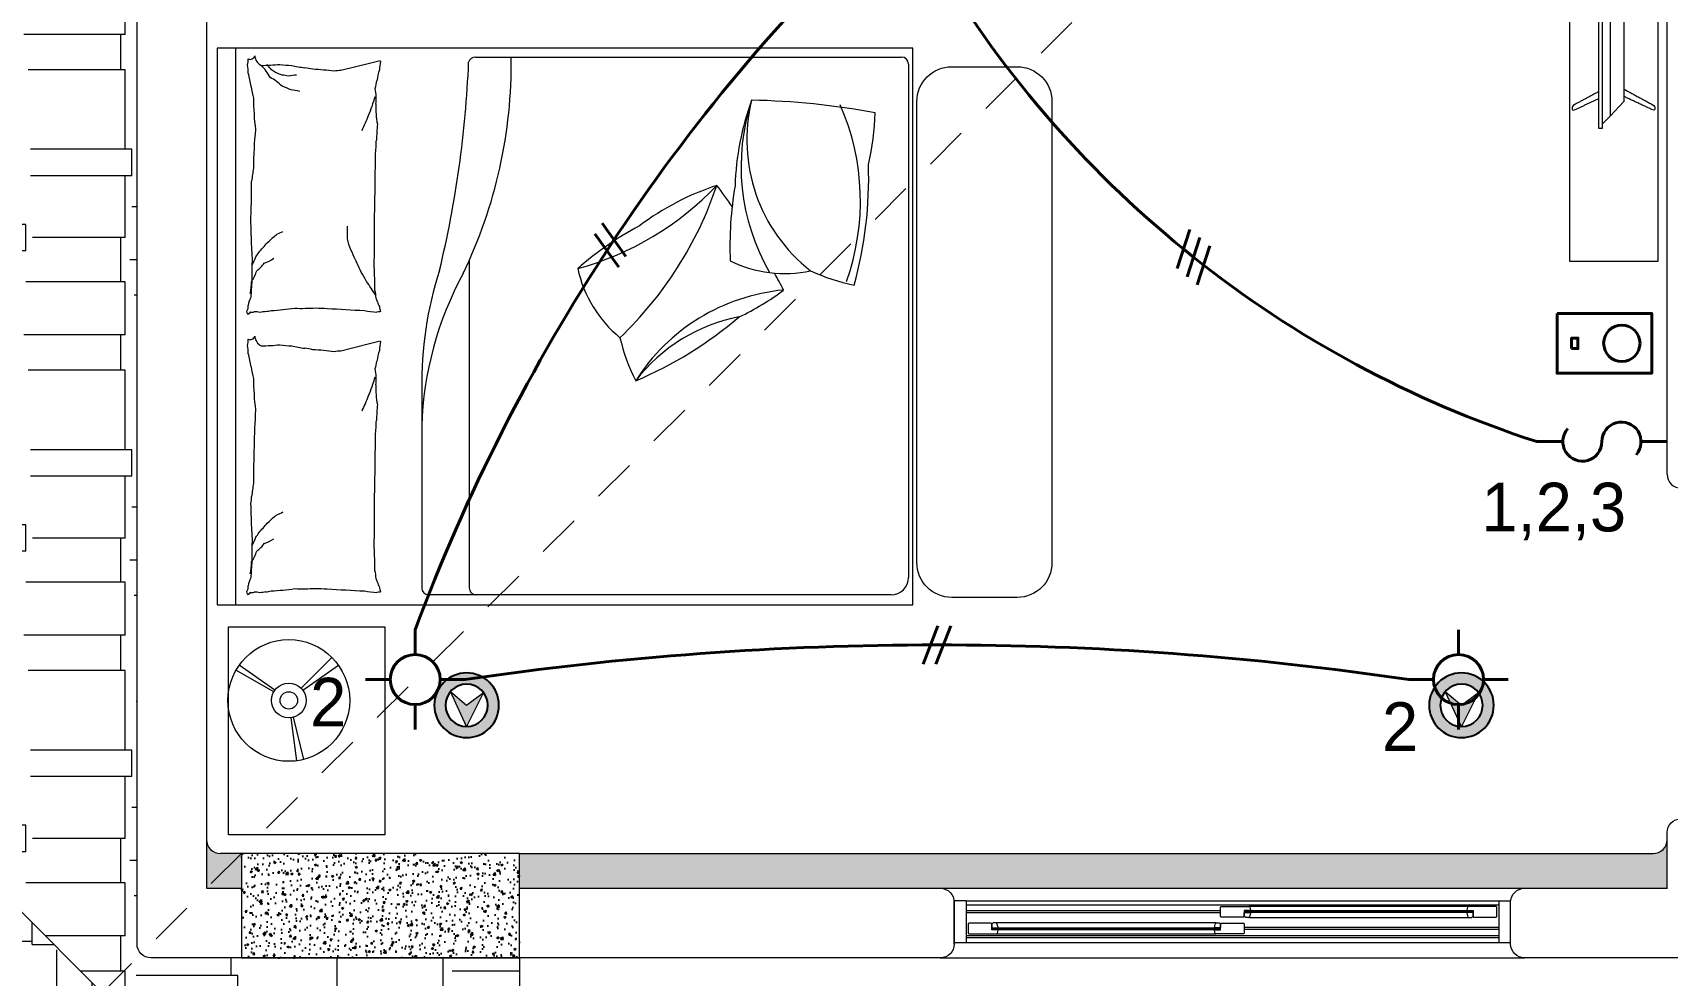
# Model space of a CAD drawing. Header units: metres. Extents: x 14 to 2416, y -346 to 476.
# Drawn here: x 132.477 to 137.177, y -72.121 to -69.412 of the extents above; entities that cross this region are included whole.
import ezdxf

# ---------------------------------------------------------------- set-up
doc = ezdxf.new("R2010")
doc.units = ezdxf.units.M
for name, pattern in [('0', [0]), ('CONTINUA', [0]), ('HIDDEN2', [0.1875, 0.125, -0.0625])]:
    doc.linetypes.add(name, pattern=pattern)
doc.layers.get('0').update_dxf_attribs({"linetype": '0', "lineweight": 20})
for name, color, linetype, lineweight in [('A-ANNO-TEXT', 20, 'Continuous', 13), ('A-DOOR', 35, 'Continuous', 5), ('A-WALL', 250, 'Continuous', 20), ('baños', 251, 'Continuous', 0), ('Columnas', 7, 'Continuous', 18), ('cristales', 131, 'Continuous', 0), ('E Salida Interruptores', 22, 'Continuous', 40), ('E Salida Luces', 22, 'Continuous', 40), ('E Tuberia Emp Losa', 22, 'Continuous', 40), ('MAVA', 1, 'Continuous', 15), ('MOBILIARIOS', 252, 'Continuous', 0)]:
    doc.layers.add(name, color=color, linetype=linetype, lineweight=lineweight)
doc.layers.add('HATCH', color=8, linetype='Continuous')
doc.layers.add('MAVA Luminarias', color=1, linetype='Continuous')
doc.layers.add('RELLENO SECCION', color=8, linetype='Continuous', lineweight=0, transparency=0.4)
doc.layers.add('Techos 1', color=7, linetype='HIDDEN2', lineweight=9, true_color=0x42391a)
doc.layers.add('Techos 2do', color=7, linetype='CONTINUA', lineweight=5, true_color=0x42391a)
doc.styles.add('CENTURY GOTHIC', font='GOTHIC.TTF')
doc.styles.get("Standard").update_dxf_attribs({"font": 'arial.ttf', "height": 0.1875})

# ---------------------------------------------------------------- blocks, each defined once
blk = doc.blocks.new('dl ip')
at = {"layer": 'MAVA', "transparency": 33554687}
h = blk.add_hatch(color=40, dxfattribs=at)
h.dxf.hatch_style = 1
h.paths.add_polyline_path([(94.75742601566844, -111.2087748606267), (94.71091809209081, -111.2482144905869), (94.6623739509123, -111.2113100501469), (94.71091809209065, -111.3091937605638)])
at = {"layer": 'MAVA Luminarias', "linetype": 'Continuous'}
h = blk.add_hatch(color=40, dxfattribs=at)
h.paths.add_polyline_path([(94.61796684585289, -111.2482144905869, 1), (94.80386933832872, -111.2482144905869, 1)])
h.paths.add_polyline_path([(94.77189736206773, -111.2482144905869, -1), (94.64993882211388, -111.2482144905869, -1)], flags=16)
at = {"layer": 'MAVA', "color": 40}
for p, q in [((94.71091809209081, -111.2482144905869), (94.6623739509123, -111.2113100501469)), ((94.6623739509123, -111.2113100501469), (94.71091809209065, -111.3091937605638)), ((94.71091809209065, -111.3091937605638), (94.75742601566844, -111.2087748606267)), ((94.75742601566844, -111.2087748606267), (94.71091809209081, -111.2482144905869))]:
    blk.add_line(p, q, dxfattribs=at)
at = {"layer": 'MAVA Luminarias', "color": 40, "linetype": 'Continuous'}
for radius in [0.09295124623791078, 0.06097926997692545]:
    blk.add_circle((94.71091809209081, -111.2482144905869), radius, dxfattribs=at)
blk = doc.blocks.new('A$C89702949')
at = {"layer": 'HATCH'}
h = blk.add_hatch(dxfattribs=at)
h.set_pattern_fill('AR-CONC', color=256, scale=0.00032)
h.set_pattern_definition([(49.99999999999999, (114.3310712337616, 55.23879643552809), (0.05829909407872129, -0.005100507372448988), [0.006096000000000001, -0.067056]), (355, (114.3310712337616, 55.23879643552809), (-0.01127789485599019, 0.06113819047649125), [0.004876800000000001, -0.05364498693440001]), (100.4514447, (114.3359294760016, 55.23837139440808), (0.04702119906891305, 0.05603768061190244), [0.005180802815999999, -0.05698887827199999]), (46.18420000000001, (114.3310712337616, 55.25505243552809), (0.08674529308548158, -0.01345354493847269), [0.009144000000000001, -0.100584]), (96.63555760999992, (114.3383000017616, 55.25393131552809), (0.07596932289648096, 0.07917635987127089), [0.0077712074048, -0.08548339461120001]), (351.1841511700001, (114.3310712337616, 55.25505243552809), (0.07596932290079265, 0.07917635986737045), [0.007315189462400001, -0.0804671142144]), (21, (114.3391992337616, 55.25098843552809), (0.0485166052061224, -0.03272486341986804), [0.006096000000000001, -0.067056]), (326.0000000000001, (114.3391992337616, 55.25098843552809), (0.01977664907124706, 0.05894014915914217), [0.004876800000000001, -0.0536448]), (71.45144499999999, (114.3432422841936, 55.24826136356009), (0.06829325416918917, 0.02621528604348968), [0.005180802816000001, -0.056988780032]), (37.50000000000001, (114.3310712337616, 55.23879643552809), (0.0009883530401893813, 0.027057612439409), [0, -0.05299456, 0, -0.05445760000000001, 0, -0.05384800000000001]), (7.499999999999999, (114.3310712337616, 55.23879643552809), (0.02138229200329784, 0.03205778394179824), [0, -0.03104896, 0, -0.05177536000000001, 0, -0.0205232]), (327.5, (114.3129457937616, 55.23879643552809), (0.04338899045339885, -0.001833198077655502), [0, -0.02032, 0, -0.06339840000000001, 0, -0.0841248]), (317.5, (114.3048177937616, 55.23879643552809), (0.04740133804352578, 0.00813647713066657), [0, -0.026416, 0, -0.04210304, 0, -0.0597408])])
h.paths.add_polyline_path([(6.480149750132114e-12, 14.28907763227602), (6.480149750132114e-12, 13.98907763227601), (0.8000000000064347, 13.98907763227601), (0.8000000000064347, 14.28907763227602)])
at = {"layer": 'Columnas'}
blk.add_lwpolyline([(6.480149750132114e-12, 14.28907763227602), (6.480149750132114e-12, 13.98907763227601), (0.8000000000064347, 13.98907763227601), (0.8000000000064347, 14.28907763227602)], close=True, dxfattribs=at)
blk = doc.blocks.new('PL BASE 2N NASAS 09')
at = {"layer": 'RELLENO SECCION', "true_color": 0xc7c8ca}
h = blk.add_hatch(color=9, dxfattribs=at)
h.dxf.hatch_style = 1
edge = h.paths.add_edge_path()
edge.add_line((158.6475462980297, -11.01172817265306), (158.5475462980297, -11.01172817265306))
edge.add_line((158.5475462980297, -11.01172817265306), (158.5475462980503, -10.97172817265306))
edge.add_line((158.5475462980503, -10.97172817265307), (158.5475462980297, -10.87172817265301))
edge.add_arc((158.5875462980649, -10.87172817261789), 0.04000000003513549, 180.0000000503189, 269.9999999791559)
edge.add_line((158.5875462980503, -10.91172817265301), (158.6475462980297, -10.91172817265301))
edge.add_line((158.6475462980297, -10.91172817265301), (158.6475462980297, -11.01172817265306))
h = blk.add_hatch(color=9, dxfattribs=at)
h.dxf.hatch_style = 1
edge = h.paths.add_edge_path()
edge.add_line((160.5793271312728, -11.01172817031006), (162.7478933054253, -11.01172817031006))
edge.add_line((162.7478933054253, -11.01172817031006), (162.7472463761272, -10.96172817270065))
edge.add_line((162.7472463761272, -10.96172817270065), (162.7472422428556, -10.8711531541638))
edge.add_arc((162.7072463761481, -10.87172817269963), 0.04000000000000804, -90, 0.8236817523045943, ccw=False)
edge.add_line((162.7072463761481, -10.91172817269963), (159.4472463469474, -10.91172817269963))
edge.add_line((159.4472463469474, -10.91172817269963), (159.4472463469474, -11.01172817164156))
edge.add_line((159.4472463469474, -11.01172817164156), (160.5793271312728, -11.01172817031005))
at = {"layer": 'A-DOOR'}
for p, q in [((160.6575462663282, -11.0117104741358), (162.3375461611807, -11.01171209177179)), ((160.6975462708234, -11.17172207245932), (160.6975462263285, -11.04756810813237)), ((160.7315462908167, -11.04756809594723), (160.6975462421505, -11.04756810813237)), ((160.7315462908167, -11.04756809594723), (160.7315462777024, -11.16756812806836)), ((160.7315462865761, -11.04756809594723), (162.2635462048928, -11.04756812802588)), ((161.4635463592056, -11.06579329629506), (161.4650463592404, -11.06429329626028)), ((161.4635463592057, -11.09279329620552), (161.4635463592056, -11.06579329629506)), ((161.4650463592398, -11.09429329623993), (161.4635463592053, -11.09279329620521)), ((161.4650463592404, -11.06429329626028), (161.5456777450821, -11.0642932962586)), ((161.5315463607827, -11.0927932962039), (161.5300463607479, -11.09429329623868)), ((161.5490463611873, -11.07529329651349), (161.531546360783, -11.07529329651442)), ((161.531546360783, -11.07529329651442), (161.5315463607827, -11.0927932962039)), ((161.5315463608056, -11.07829329586574), (161.5365463609267, -11.07829329658328)), ((161.5315463608056, -11.07829329658328), (161.5365463609267, -11.07829329586574)), ((161.5365463609267, -11.07629329582168), (161.5425463610371, -11.08029329662734)), ((161.5365463609267, -11.08029329663098), (161.5425463610371, -11.07629329582168)), ((161.5456777450821, -11.0642932962586), (161.5475406279687, -11.06574873988172)), ((162.1754149583559, -11.06429329625664), (161.5456777451253, -11.06429329625664)), ((161.5475406279687, -11.06574873988172), (161.5495463611989, -11.0737932964787)), ((161.5495463611989, -11.07479329650187), (161.5490463611873, -11.07529329651349)), ((161.5495463611989, -11.0737932964787), (161.5495463611989, -11.07479329650187)), ((162.1735520754543, -11.06574873988172), (162.171546342224, -11.0737932964787)), ((162.171546342224, -11.0737932964787), (162.171546342224, -11.07479329650187)), ((162.171546342224, -11.07479329650187), (162.1720463422356, -11.07529329651349)), ((162.1720463422356, -11.07529329651349), (162.18954634264, -11.07529329651442)), ((162.1754149583409, -11.0642932962586), (162.1735520754543, -11.06574873988172)), ((162.2560463441826, -11.06429329626028), (162.1754149583409, -11.0642932962586)), ((162.1845463425545, -11.07629329582168), (162.1785463423859, -11.08029329662734)), ((162.1845463425545, -11.08029329663098), (162.1785463423859, -11.07629329582168)), ((162.1895463426173, -11.07829329586574), (162.1845463425545, -11.07829329658328)), ((162.1895463426173, -11.07829329658328), (162.1845463425545, -11.07829329586574)), ((162.18954634264, -11.07529329651442), (162.1895463426403, -11.0927932962039)), ((162.1895463426403, -11.0927932962039), (162.1910463426751, -11.09429329623868)), ((162.2575463442174, -11.06579329629506), (162.2560463441826, -11.06429329626028)), ((162.2560463441831, -11.09429329623993), (162.2575463442176, -11.09279329620521)), ((162.2575463442173, -11.09279329620554), (162.2575463442174, -11.06579329629506)), ((162.2635462006521, -11.04756809594723), (162.2975462493183, -11.04756810813237)), ((162.2635462567728, -11.04756809594726), (162.2635462137665, -11.16756812806836)), ((162.2975463058376, -11.17174613559445), (162.2975463503412, -11.0475681081324)), ((160.7390462774381, -11.11229332803294), (160.7375462774036, -11.11379332806766)), ((160.7375462774036, -11.11379332806766), (160.7375462774083, -11.14079332798227)), ((160.8040462789462, -11.11229332803419), (160.7390462774381, -11.11229332803294)), ((160.805546278981, -11.11379332806897), (160.8040462789462, -11.11229332803419)), ((160.8055462789812, -11.13129332775845), (160.805546278981, -11.11379332806897)), ((160.8055462790039, -11.12829332840713), (160.8105462790668, -11.1282933276896)), ((160.8055462790039, -11.1282933276896), (160.8105462790668, -11.12829332840713)), ((160.8230462793856, -11.13129332775939), (160.8055462789812, -11.13129332775845)), ((160.8105462790668, -11.1302933284512), (160.8165462792354, -11.12629332764553)), ((160.8105462790668, -11.1262933276419), (160.8165462792354, -11.1302933284512)), ((161.4503145634397, -11.11129332775611), (160.8187779763216, -11.11129332775611)), ((160.8215405461669, -11.14083788439115), (160.8235462793972, -11.13279332779417)), ((160.8235462793972, -11.131793327771), (160.8230462793856, -11.13129332775939)), ((160.8235462793972, -11.13279332779417), (160.8235462793972, -11.131793327771)), ((161.4455462604223, -11.131793327771), (161.4460462604339, -11.13129332775939)), ((161.4455462604223, -11.13279332779417), (161.4455462604223, -11.131793327771)), ((161.4475519936526, -11.14083788439115), (161.4455462604223, -11.13279332779417)), ((161.4460462604339, -11.13129332775939), (161.4635462608383, -11.13129332775845)), ((161.4585462606946, -11.1302933284512), (161.4525462605842, -11.12629332764553)), ((161.4585462606946, -11.1262933276419), (161.4525462605842, -11.1302933284512)), ((161.4635462608156, -11.12829332840713), (161.4585462606946, -11.1282933276896)), ((161.4635462608156, -11.1282933276896), (161.4585462606946, -11.12829332840713)), ((161.4635462608385, -11.11379332806897), (161.4650462608733, -11.11229332803419)), ((161.4635462608383, -11.13129332775845), (161.4635462608385, -11.11379332806897)), ((161.4650462608733, -11.11229332803419), (161.5300462623814, -11.11229332803294)), ((161.5300463607479, -11.09429329623868), (161.4650463592398, -11.09429329623993)), ((161.5315462624156, -11.11379332806811), (161.5300462623809, -11.11229332803332)), ((161.5315462624156, -11.11379332806806), (161.5315462624156, -11.14079332797781)), ((161.5447780581815, -11.09529329651676), (162.1763146452997, -11.09529329651676)), ((162.1910463426751, -11.09429329623868), (162.2560463441831, -11.09429329623993)), ((160.6975462779892, -11.16756812806836), (162.2975462779892, -11.16756812806836)), ((160.7315462771295, -11.15329332801281), (162.2635462102357, -11.15329332801281)), ((160.7375462774039, -11.14079332797781), (160.7390462774387, -11.14229332801259)), ((160.7390462774387, -11.14229332801259), (160.8196776632803, -11.14229332801427)), ((160.8196776632803, -11.14229332801427), (160.8215405461669, -11.14083788439115)), ((160.8196776632653, -11.14229332801623), (161.449414876496, -11.14229332801623)), ((161.4494148765392, -11.14229332801427), (161.4475519936526, -11.14083788439115)), ((161.5300462623809, -11.14229332801259), (161.4494148765392, -11.14229332801427)), ((161.5315462624156, -11.14079332797781), (161.5300462623809, -11.14229332801259)), ((160.6575463822434, -11.21172207245917), (162.3375164324144, -11.21174611010375))]:
    blk.add_line(p, q, dxfattribs=at)
at = {"layer": 'A-DOOR', "color": 8}
for p, q in [((160.7315462743905, -11.05929329587688), (162.2635462488701, -11.05929332798494)), ((161.4635463592056, -11.07629431107491), (160.7315462828234, -11.07629419774771)), ((161.4635463592056, -11.08229329631974), (160.7315462823798, -11.08229318299257)), ((162.2635462484984, -11.12429333806825), (161.5315462624156, -11.12429333775723)), ((162.2635462484983, -11.1302923250474), (161.5315462624156, -11.13029220895475)), ((160.7315462789368, -11.14729332801281), (162.2635462484983, -11.14729332801281))]:
    blk.add_line(p, q, dxfattribs=at)
at = {"layer": 'A-DOOR'}
for points in [[(161.5315463608056, -11.07829329586938), (161.5365463609267, -11.07829329586938), (161.5365463609267, -11.07829329658328), (161.5315463608056, -11.07829329658328)], [(162.1845463425545, -11.07629329582168), (161.5365463609267, -11.07629329582168), (161.5365463609267, -11.08029329591344), (162.1845463425545, -11.08029329591344)], [(161.5365463609267, -11.07629329582168), (161.5425463610371, -11.07629329582168), (161.5425463610371, -11.08029329663098), (161.5365463609267, -11.08029329663098)], [(161.5490463612294, -11.07529329651354), (161.5370463609505, -11.07529329651354), (161.5370463609505, -11.07629329653557), (161.5490463612294, -11.07629329653557)], [(161.5490463612294, -11.08029329591344), (161.5370463609505, -11.08029329591344), (161.5370463609505, -11.08129329593911), (161.5490463612294, -11.08129329593911)], [(161.5425463610371, -11.07629329582168), (161.5475463611581, -11.07629329582168), (161.5475463611581, -11.08029329663098), (161.5425463610371, -11.08029329663098)], [(162.1720463422518, -11.07529329651354), (162.1840463425307, -11.07529329651354), (162.1840463425307, -11.07629329653557), (162.1720463422518, -11.07629329653557)], [(162.1720463422518, -11.08029329591344), (162.1840463425307, -11.08029329591344), (162.1840463425307, -11.08129329593911), (162.1720463422518, -11.08129329593911)], [(162.1785463423859, -11.07629329582168), (162.1735463422648, -11.07629329582168), (162.1735463422648, -11.08029329663098), (162.1785463423859, -11.08029329663098)], [(162.1845463425545, -11.07629329582168), (162.1785463423859, -11.07629329582168), (162.1785463423859, -11.08029329663098), (162.1845463425545, -11.08029329663098)], [(162.1895463426173, -11.07829329586938), (162.1845463425545, -11.07829329586938), (162.1845463425545, -11.07829329658328), (162.1895463426173, -11.07829329658328)], [(160.8055462790039, -11.12829332840349), (160.8105462790668, -11.12829332840349), (160.8105462790668, -11.1282933276896), (160.8055462790039, -11.1282933276896)], [(160.8105462790668, -11.1302933284512), (160.8165462792354, -11.1302933284512), (160.8165462792354, -11.1262933276419), (160.8105462790668, -11.1262933276419)], [(160.8105462790668, -11.1302933284512), (161.4585462606946, -11.1302933284512), (161.4585462606946, -11.12629332835943), (160.8105462790668, -11.12629332835943)], [(160.8230462793695, -11.12629332835943), (160.8110462790905, -11.12629332835943), (160.8110462790905, -11.12529332833376), (160.8230462793695, -11.12529332833376)], [(160.8230462793695, -11.13129332775933), (160.8110462790905, -11.13129332775933), (160.8110462790905, -11.1302933277373), (160.8230462793695, -11.1302933277373)], [(160.8165462792354, -11.1302933284512), (160.8215462793564, -11.1302933284512), (160.8215462793564, -11.1262933276419), (160.8165462792354, -11.1262933276419)], [(161.4460462603919, -11.12629332835943), (161.4580462606708, -11.12629332835943), (161.4580462606708, -11.12529332833376), (161.4460462603919, -11.12529332833376)], [(161.4460462603919, -11.13129332775933), (161.4580462606708, -11.13129332775933), (161.4580462606708, -11.1302933277373), (161.4460462603919, -11.1302933277373)], [(161.4525462605842, -11.1302933284512), (161.4475462604631, -11.1302933284512), (161.4475462604631, -11.1262933276419), (161.4525462605842, -11.1262933276419)], [(161.4585462606946, -11.1302933284512), (161.4525462605842, -11.1302933284512), (161.4525462605842, -11.1262933276419), (161.4585462606946, -11.1262933276419)], [(161.4635462608156, -11.12829332840349), (161.4585462606946, -11.12829332840349), (161.4585462606946, -11.1282933276896), (161.4635462608156, -11.1282933276896)]]:
    blk.add_lwpolyline(points, close=True, dxfattribs=at)
for points in [[(161.5336949862062, -11.09379329653179, 0.341998711879526), (161.5317584944872, -11.09229329650564), (161.5315463624807, -11.09195938475997), (161.5315463623976, -11.08229329627482), (161.5325463624121, -11.0812932962472), (161.5495463628105, -11.08129329617166), (161.5495463628127, -11.08179329618324), (161.5462269469505, -11.09418152505275, -0.339454260104197), (161.5447780581758, -11.0952932965173), (161.5356314779219, -11.09529329655795, -0.34199871187953)], [(162.1873977172168, -11.09379329653179, -0.341998711879526), (162.1893342089358, -11.09229329650564), (162.1895463409423, -11.09195938475997), (162.1895463410254, -11.08229329627482), (162.1885463410109, -11.0812932962472), (162.1715463406125, -11.08129329617166), (162.1715463406102, -11.08179329618324), (162.1748657564725, -11.09418152505275, 0.339454260104197), (162.1763146452472, -11.0952932965173), (162.1854612255011, -11.09529329655795, 0.34199871187953)], [(160.8076949044045, -11.11279332774108, -0.341998711879526), (160.8057584126855, -11.11429332776725), (160.805546280679, -11.11462723951291), (160.8055462805958, -11.12429332799805), (160.8065462806104, -11.12529332802568), (160.8235462810088, -11.12529332810123), (160.823546281011, -11.12479332808963), (160.8202268651488, -11.11240509922013, 0.339454260104197), (160.818777976374, -11.11129332775558), (160.8096313961202, -11.11129332771494, 0.34199871187953)], [(161.4613976354151, -11.11279332774108, 0.341998711879526), (161.4633341271341, -11.11429332776725), (161.4635462591405, -11.11462723951291), (161.4635462592237, -11.12429332799805), (161.4625462592091, -11.12529332802568), (161.4455462588107, -11.12529332810123), (161.4455462588085, -11.12479332808963), (161.4488656746707, -11.11240509922013, -0.339454260104197), (161.4503145634455, -11.11129332775558), (161.4594611436993, -11.11129332771494, -0.34199871187953)]]:
    blk.add_lwpolyline(points, format="xyb", close=True, dxfattribs=at)
at = {"layer": 'A-DOOR', "color": 7}
for points in [[(162.1845463425545, -11.08029329663098), (161.5365463609267, -11.08029329663098), (161.5365463609267, -11.07629329653557), (162.1845463425545, -11.07629329653557)], [(160.8105462790668, -11.1262933276419), (161.4585462606946, -11.1262933276419), (161.4585462606946, -11.1302933277373), (160.8105462790668, -11.1302933277373)]]:
    blk.add_lwpolyline(points, close=True, dxfattribs=at)
at = {"layer": 'A-WALL'}
for p, q in [((162.7475463272301, -9.821728172700524), (162.7475463272305, -6.601728216938014)), ((158.6475462980297, -10.91172817265301), (158.5875462980503, -10.91172817265301)), ((159.4475462980503, -10.91172817269963), (162.707546327251, -10.91172817269963))]:
    blk.add_line(p, q, dxfattribs=at)
for points in [[(159.4475462980362, -11.01172784734479), (160.6575458720629, -11.01171047413736, -0.4142160623262013), (160.697546227813, -11.05171045980035), (160.6975462708234, -11.1717220581239, -0.4142128514885198), (160.6575463822434, -11.21172207245917), (158.3875463366161, -11.21172825626488, -0.4142143782267747), (158.3475462251961, -11.17172825626503), (158.3475462251963, -5.251728172700219)], [(162.7475463272301, -11.01172817270061), (162.7475463272301, -10.85174670514538, -0.4142135623730305), (162.78754632723, -10.81174670514537), (162.85754632723, -10.81174670514537)], [(162.707546327251, -10.91172817269963, 0.4142256393575419), (162.7475479765801, -10.87172817273364), (162.7475479765801, -10.86172693577115)], [(165.2281459050549, -11.21176216165647), (162.3375460876454, -11.21174612125842, -0.4142118597300671), (162.2975463058376, -11.17174613559445), (162.2975462628191, -11.0517121061071, -0.4142257443271745), (162.3375479121482, -11.01171209180567), (162.7481932565281, -11.0117294096291)]]:
    blk.add_lwpolyline(points, format="xyb", dxfattribs=at)
blk.add_lwpolyline([(158.6475462980297, -5.411728237563096), (158.5475462980297, -5.411728245570856), (158.5475462251963, -11.0117288342916), (158.5875465809465, -11.01172843950965), (158.6475462980362, -11.01172784734479)], dxfattribs=at)
for centre, start, end in [((162.78754632723, -9.82172817270051), 179.9999999999923, 270), ((158.5875462980503, -10.87172817265301), 180, 270.0000000000049)]:
    blk.add_arc(centre, 0.04, start, end, dxfattribs=at)
at = {"layer": 'cristales', "const_width": 0.004000000000000001}
for points in [[(162.1735463422648, -11.07829329622633), (161.5475463611581, -11.07829329622633)], [(160.8215462793564, -11.12829332804655), (161.4475462604631, -11.12829332804655)]]:
    blk.add_lwpolyline(points, dxfattribs=at)
at = {"layer": 'Techos 1'}
blk.add_line((157.4475462251965, -12.11172817273746), (161.3475462251966, -8.211728172736628), dxfattribs=at)
at = {"layer": 'Techos 1', "linetype": 'ByBlock'}
for p, q in [((159.4475462980297, -12.51172817270024), (155.3475462980297, -8.411728172700386)), ((159.4475426768743, -11.21172530364715), (159.4475462980297, -12.51172817270024))]:
    blk.add_line(p, q, dxfattribs=at)
at = {"color": 1}
blk.add_blockref('A$C89702949', (158.6475462980298, -25.20080580497565), dxfattribs=at)
at = {"layer": 'baños', "linetype": 'Continuous', "flags": 8}
for tag, p in [('MODELNUMBER', (167.1329024166141, -5.630616461235327, 2.857834639711941e-07)), ('TRADENAME', (167.1329024166694, -5.630658418648189, 2.857834639711941e-07)), ('MATERIAL', (167.132902416781, -5.630742991131918, 2.857834639711941e-07)), ('PRODUCT', (167.1329024167253, -5.630700704890167, 2.857834639711941e-07)), ('MODELNUMBER', (168.3076463902173, -5.630616461235327, 2.857834639711941e-07)), ('TRADENAME', (168.3076463902726, -5.630658418648189, 2.857834639711941e-07)), ('MATERIAL', (168.3076463903842, -5.630742991131918, 2.857834639711941e-07)), ('PRODUCT', (168.3076463903285, -5.630700704890167, 2.857834639711941e-07))]:
    blk.add_attdef(tag, p, '', height=2.537174511142602e-05, rotation=180.0000755047861, dxfattribs=at)
at = {"layer": 'baños', "linetype": 'Continuous'}
for tag, p, rotation in [('MODELNUMBER', (169.2428197568918, -19.70646632265289), 180.0000755047722), ('TRADENAME', (169.2427792151639, -19.70642399073245), 180.0000755047722), ('MATERIAL', (169.2430061964403, -19.70633932648513), 180.0000755047722), ('PRODUCT', (169.2430045678992, -19.70638165846137), 180.0000755047722), ('MODELNUMBER', (169.9523880079747, -19.70646632280497), 179.9999244952277), ('TRADENAME', (169.9523880080304, -19.7064239908311), 179.9999244952277), ('MATERIAL', (169.952388008142, -19.7063393268829), 179.9999244952277), ('PRODUCT', (169.9523880080861, -19.706381658857), 179.9999244952277)]:
    blk.add_attdef(tag, p, '', height=2.5399184405861e-05, rotation=rotation, dxfattribs=at)
blk = doc.blocks.new('A$C58f5b6b7')
at = {"layer": 'MOBILIARIOS'}
for points in [[(1.069470840775466e-07, 0.2525811234954745), (2.000000106947084, 0.2525811234954745), (2.000000106947084, 0), (1.069470840775466e-07, 0)], [(0.3820001069470891, 0.1596185134729211), (0.3820001069470891, 0.1691435134729176), (1.618000106947079, 0.1691435134729176), (1.618000106947079, 0.1596185134729211)]]:
    blk.add_lwpolyline(points, close=True, dxfattribs=at)
for points in [[(1.605932393574449, 0.159519432846011), (1.582282151334311, 0.1371998092812277), (1.000000106947084, 0.1371998092812277), (0.4177180625598567, 0.1371998092812277), (0.3940678203197194, 0.159519432846011)], [(1.582282151334311, 0.1371998092812277), (1.539962872616115, 0.09726151347291534), (0.4600373412780527, 0.09726151347290113), (0.4177180625598567, 0.1371998092812277)]]:
    blk.add_lwpolyline(points, dxfattribs=at)
for points, degree in [([(0.4511645361125147, 0.2382135501685951, -0.004703474324619776), (0.446902711392795, 0.2460982481493375, -0.004703474324619776), (0.4415006584346202, 0.2460982481493375, -0.004703474324619776), (0.4324817371493168, 0.2460982481493375, -0.004703474324619776), (0.4368044720420698, 0.2370140929480868, -0.004703474324619776)], 3), ([(0.4368044720420698, 0.2370140929480868, -0.004703474324619776), (0.452572019644947, 0.2030788032105022, -0.004703474324619776), (0.4683395672478241, 0.1691435134729176, -0.004703474324619776)], 2), ([(0.4884981539053115, 0.1691435134729176, -0.004703474324619776), (0.4698313450089131, 0.2036785318207563, -0.004703474324619776), (0.4511645361125147, 0.2382135501685951, -0.004703474324619776)], 2), ([(1.511502059988857, 0.1691435134729176, -0.004703474324619776), (1.530168868885255, 0.2036785318207563, -0.004703474324619776), (1.548835677781653, 0.2382135501685951, -0.004703474324619776)], 2), ([(1.563195741852098, 0.2370140929480868, -0.004703474324619776), (1.547428194249221, 0.2030788032105022, -0.004703474324619776), (1.531660646646344, 0.1691435134729176, -0.004703474324619776)], 2), ([(1.548835677781653, 0.2382135501685951, -0.004703474324619776), (1.553097502501373, 0.2460982481493375, -0.004703474324619776), (1.558499555459548, 0.2460982481493375, -0.004703474324619776), (1.567518476744851, 0.2460982481493375, -0.004703474324619776), (1.563195741852098, 0.2370140929480868, -0.004703474324619776)], 3), ([(0.4368044720420698, 0.0171824033505743, -0.004703474324619776), (0.4554082793266616, 0.05722195841174482, -0.004703474324619776), (0.4740120866112534, 0.09726151347290113, -0.004703474324619776)], 2), ([(0.4950970879554575, 0.09726151347290113, -0.004703474324619776), (0.4731308120339577, 0.05662222980149068, -0.004703474324619776), (0.4511645361125147, 0.01598294613006601, -0.004703474324619776)], 2), ([(1.504903125938711, 0.09726151347291534), (1.52686940186021, 0.05662222980149068), (1.548835677781653, 0.01598294613006601)], 2), ([(1.563195741852098, 0.0171824033505743), (1.544591934567507, 0.05722195841174482), (1.525988127282915, 0.09726151347291534)], 2)]:
    blk.add_open_spline(points, degree=degree, dxfattribs=at)
for points in [[(0.4511645361125147, 0.01598294613006601, -0.004703474324619776), (0.446902711392795, 0.008098248149337905, -0.004703474324619776), (0.4415006577906411, 0.008098248149337905, -0.004703474324619776), (0.432481734999044, 0.008098248149337905, -0.004703474324619776), (0.4368044720420698, 0.0171824033505743, -0.004703474324619776)], [(1.548835677781653, 0.01598294613006601), (1.553097502501373, 0.008098248149337905), (1.558499556103527, 0.008098248149337905), (1.567518478895124, 0.008098248149337905), (1.563195741852098, 0.0171824033505743)]]:
    blk.add_open_spline(points, degree=3, knots=[-0.08544200803406514, -0.08544200803406514, -0.08544200803406514, -0.08544200803406514, -0.04272100910977372, 0, 0, 0, 0], dxfattribs=at)
blk = doc.blocks.new('A$Ca0281d7f')
at = {"layer": 'MOBILIARIOS'}
for p, q in [((0.4005522663074998, 1.600000072819), (0.4005522663074714, 7.281900593625323e-08)), ((2.4005522663075, 1.600000072819), (0.4005522663074998, 1.600000072819)), ((2.348180854970565, 7.281900593625323e-08), (2.348180854970565, 1.600000072819)), ((2.4005522663075, 7.281900593625323e-08), (2.4005522663075, 1.600000072819)), ((0.4627218130564188, 1.571571602576057), (1.792472351629685, 1.571571602576057)), ((1.675990495328142, 0.6110751425962649), (1.675990495328143, 1.551571602576057)), ((1.812472351629686, 0.9804640567684544), (1.812472351629686, 1.551571602576057)), ((0.4127218130535084, 0.04581714813807025), (0.4127218130535084, 1.521571602580423)), ((1.932219182418635, 0.8426619810282716), (1.962244760886392, 0.8501734682152744)), ((1.962244760886392, 0.8501734682152744), (2.044814889822305, 0.8708299110161022)), ((1.962244760886392, 0.0441591523149043), (2.044814889822305, 0.06481559510845614)), ((0.4005522663074998, 7.281900593625323e-08), (2.4005522663075, 7.281900593625323e-08)), ((1.658061263160936, 0.02581714814127168), (0.432721813050307, 0.02581714814127167)), ((1.932219182418635, 0.03664766512790152), (1.962244760886392, 0.0441591523149043))]:
    blk.add_line(p, q, dxfattribs=at)
blk.add_lwpolyline([(0.1000016621426312, 1.578946357944119), (0.2883827195614685, 1.578946357944119, -0.414213562373095), (0.3883827195614913, 1.478946357944125), (0.3883827195614913, 0.1536651826133948, -0.414213562373095), (0.2883827195614685, 0.05366518261340048), (0.1000016621426312, 0.05366518261340048, -0.414213562373095), (1.662142608438444e-06, 0.1536651826133948), (1.662142608438444e-06, 1.478946357944125, -0.414213562373095)], format="xyb", close=True, dxfattribs=at)
for centre, radius, start, end in [((0.4627218130564188, 1.521571602580423), 0.05, 90, 180), ((1.655990495328143, 1.551571602576057), 0.02, 0, 90.00000000000001), ((1.792472351629685, 1.551571602576057), 0.02, 0, 90.00000000000001), ((1.930908347000809, 1.564069928611332), 0.001321023312922661, 286.6977659047689, 7.120393671104875), ((1.847289726859458, 1.538367251271609), 0.0874807337156975, 7.120393671104875, 16.22115114788595), ((1.935575146098131, 1.583269481076911), 0.01932936577007352, 260.0016419585787, 286.6977659047689), ((1.921494106864998, 1.244174827773293), 0.3211810663005845, 80.00164195857872, 86.49514232994571), ((1.250567008232878, -12.05569610660774), 13.63555196031532, 86.49514232994571, 86.94504210728516), ((2.045243904213862, 0.189679265621578), 1.365227436036071, 86.94504210728516, 88.36691135833243), ((2.157885354944597, 0.8754123921270889), 0.6787269722582456, 88.36691135833243, 93.36874860142143), ((2.299263158654071, 0.6490026050768734), 0.9130531557024769, 93.36874860142143, 97.68089670962777), ((2.287216853584255, 1.366557610165671), 0.1983336164097875, 97.68089670962777, 102.1094580315687), ((2.225899812111606, 1.806669367312622), 0.2460324298296742, 278.1334825947088, 282.1094580315687), ((2.289487410454171, 1.596634989265056), 0.03278844727572733, 248.5790157173075, 278.1334825947088), ((2.299965878818625, 1.549715945514379), 0.01559499963616461, 68.57901571730756, 111.990399069729), ((2.309848161633568, 1.565115424385056), 0.004278555704268702, 111.990399069729, 191.8930567863744), ((2.309022423033753, 1.571267352660414), 0.002318503280762332, 250.4360326307888, 11.89305678637437), ((2.339886878407128, 1.547634034245618), 0.02887700087184937, 149.3487451222086, 184.3025398218721), ((2.31446639823946, 1.57301441669091), 0.003419526399010452, 201.7883022298756, 250.4360326307888), ((2.338360548464266, 1.571676129499735), 0.02510997430044378, 184.3025398218721, 201.7883022298756), ((1.865905518397199, 1.514039204254857), 0.07672654245508678, 16.22115114788595, 27.28411723063636), ((1.983729483306092, 1.545559442859428), 0.04528945216353445, 192.869038036524, 207.2841172306364), ((2.089076234065146, 1.533892431713809), 0.14588121229112, 183.5739729966662, 192.869038036524), ((1.483450939283216, 1.550247114067076), 0.8207889043864385, 354.7408119783486, 358.0921132532728), ((2.401054283110284, 1.484416846734291), 0.0992050227585521, 164.0647579922563, 184.2158775759119), ((2.257397857299225, 1.550410010483517), 0.05392039297186392, 329.3487451222086, 354.7408119783486), ((3.110858714099891, 1.507222666167706), 1.164013960197642, 180.2865448048574, 183.5739729966662), ((2.382288261259532, 1.418691676774813), 0.0992050227558066, 143.9136387707705, 164.0647579922563), ((0.8065882715173984, 1.459997491615411), 1.49427168971778, 358.0921132532728, 0.575740773740852), ((7.666794500540277, 1.337815658090165), 5.718506036002936, 179.0296215215465, 180.2865448048574), ((2.296662380672501, 1.330170677773765), 0.09920502275485914, 108.4396515788457, 126.1766451282346), ((2.345453839757397, 1.365850094948598), 0.09920502275516621, 126.1766451282346, 143.9136387707705), ((2.508031540223897, 1.322552325221238), 0.2340218361334519, 152.760412370091, 159.1397179883683), ((1.429888372354185, 1.337152876158996), 0.8732080458158228, 0.575740773740852, 4.801845673464552), ((2.398734358875231, 1.190500771585846), 0.2251969116392901, 129.0349358862812, 136.1884922639235), ((2.563887685654777, 1.122214762547571), 0.3916486463265963, 136.1884922639235, 141.6114335728958), ((2.349531939174199, 1.358204751241772), 0.07678123187264828, 141.6114335728958, 152.760412370091), ((2.306789231989683, 1.157025352050312), 0.2001861671677479, 113.0027692445334, 118.3167638750771), ((2.259620466161437, 1.302986889585497), 0.04931628471404679, 118.3167638750771, 129.0349358862812), ((2.592470579221413, 1.333095662655012), 0.2897025545989886, 177.4614144787592, 184.8018456734646), ((15.92763142223353, 0.9969801491801036), 13.9827580160609, 178.7204725811328, 179.5242891090989), ((1.775232713488663, 1.344758116089849), 0.5292819795560268, 349.8101235023769, 353.9133047984918), ((2.453758205673807, 1.281887565414706), 0.1523768302813976, 169.8101235023769, 177.4614144787592), ((-1.477296690793708, 1.251068569847376), 3.77346295666114, 356.7918949885468, 0.0008172723834929364), ((0.8277370435674589, 1.118930506644887), 0.9852622038361045, 331.4328480126824, 358.1261301516859), ((3.157863860725342, 1.015143141442735), 1.216456855347276, 175.3824179551856, 177.3903699312741), ((0.5395216453335934, 1.137904528275016), 1.404763554196242, 355.3824179551855, 357.2509352236394), ((1.307282285067345, 1.337951127535547), 0.738666396783039, 334.6889261581309, 336.5155917176135), ((1.61348153438405, 0.9502335589725988), 0.6826847311036982, 0, 7.546851360023991), ((1.714338121631158, 0.9787187569466766), 0.2300529023409549, 357.2509352236394, 11.55856194959438), ((1.269391019662294, 1.246098731856677), 0.7386663969358387, 338.3422572362051, 340.5720183901779), ((1.288516404428378, 1.294760419144353), 0.7386663968077241, 336.5155917176135, 338.3422572362051), ((0.719037373253792, 1.258608141749764), 0.5655374270383083, 275.3391182013303, 327.6894906361663), ((1.653484976190207, -0.1157259505458484), 1.165187428752571, 113.064163725441, 130.3208599685709), ((0.8089507406057748, 1.252091323567046), 0.4879216160464532, 280.6986460918727, 322.6863775816319), ((0.7089047498612273, 0.7072337159073953), 0.5479890230446335, 13.20342704477801, 27.03622918731887), ((0.7419427912749148, 0.9666026182397616), 1.070619297177309, 342.196632877853, 0.7418357977156923), ((2.089118332181101, 0.9513342684598172), 0.1459110822094432, 173.5659464289486, 191.5585619495943), ((1.250272467209584, 1.19189316936658), 0.7386663969404011, 340.5720183901779, 342.8017791177252), ((2.063013652471568, 0.8845041512989553), 0.2422405746093392, 7.546851360023991, 15.74398358214191), ((1.714920970655953, 0.9375800425635532), 0.229668082843701, 342.6135877437062, 350.5158958166045), ((2.060432404469907, 0.886319071179372), 0.1197367658717637, 162.6135877437062, 173.5659464289486), ((2.60462267284413, 0.9610359939700572), 0.3047651663592303, 188.4371936823337, 195.7439835821419), ((1.664031313260352, 0.888229531251767), 0.2707516457540592, 350.5158958166045, 355.9170601351706), ((2.047963069949333, 0.938467937792069), 0.06771125242053372, 267.3351183681407, 284.0451939094079), ((2.156137928185785, 1.525143366381002), 0.6587817297258798, 261.9949491947997, 267.3351183681407), ((2.192515356183435, 1.17703595107136), 0.3171219007145616, 257.8016206814324, 261.9949491947997), ((1.999976908629037, -0.006459170223621413), 0.8820328122766421, 77.80162068143241, 80.31563361171794), ((2.18634792781188, 0.6516801589908425), 0.203978832723049, 80.31563361171794, 90), ((2.274054945011017, 0.3638280418102511), 0.4918309499015451, 90, 96.23236461263444), ((2.258462450184311, 0.8252339670519575), 0.03418623553405789, 4.400209094151162, 63.41947899331191), ((2.472423875880054, 0.8783412022470145), 0.1611327186373747, 180, 188.4371936823337), ((2.401690473788335, 0.8370283166526349), 0.09039931654700195, 168.7276231168172, 180), ((1.987478650497047, 0.05083347057680776), 1.07980361287772, 133.6305735890338, 161.4287965004251), ((1.014803268453812, 0.556660524157823), 0.3575412638158377, 12.47818912100046, 50.4625377682406), ((1.931304655126155, 0.8427272614656829), 0.0009168542464135526, 355.9170601351706, 104.0449372957391), ((2.305418753422714, 0.8252914324924348), 0.01312400763468531, 63.41947899331191, 168.7276231168172), ((1.212752576489998, 0.1087952108895563), 0.734038826198371, 115.2590094572144, 126.9351438086379), ((1.930908347000809, 0.7580556127109617), 0.001321023312922661, 286.6977659047689, 7.120393671104875), ((1.847289726859458, 0.7323529353712388), 0.0874807337156975, 7.120393671104875, 16.22115114788595), ((1.935575146098131, 0.7772551651692652), 0.01932936577007352, 260.0016419585787, 286.6977659047689), ((1.921494106864998, 0.4381605118729226), 0.3211810663005845, 80.00164195857872, 86.49514232994571), ((1.250567008232878, -12.86171042250811), 13.63555196031532, 86.49514232994571, 86.94504210728516), ((2.299263158654071, -0.1570117108234967), 0.9130531557024769, 93.36874860142143, 97.68089670962777), ((2.287216853584255, 0.5605432942580251), 0.1983336164097875, 97.68089670962777, 102.1094580315687), ((2.225899812111606, 1.000655051412252), 0.2460324298296742, 278.1334825947088, 282.1094580315687), ((2.289487410454171, 0.7906206733646854), 0.03278844727572733, 248.5790157173075, 278.1334825947088), ((2.299965878818625, 0.7437016296140087), 0.01559499963616461, 68.57901571730756, 111.990399069729), ((2.309848161633568, 0.7591011084846855), 0.004278555704268702, 111.990399069729, 191.8930567863744), ((2.309022423033753, 0.7652530367527675), 0.002318503280762332, 250.4360326307888, 11.89305678637437), ((2.339886878407128, 0.7416197183452482), 0.02887700087184937, 149.3487451222086, 184.3025398218721), ((2.31446639823946, 0.7670001007905398), 0.003419526399010452, 201.7883022298756, 250.4360326307888), ((2.338360548464266, 0.7656618135993654), 0.02510997430044378, 184.3025398218721, 201.7883022298756), ((1.865905518397199, 0.7080248883544868), 0.07672654245508678, 16.22115114788595, 27.28411723063636), ((1.983729483306092, 0.739545126959058), 0.04528945216353445, 192.869038036524, 207.2841172306364), ((2.089076234065146, 0.7278781158134393), 0.14588121229112, 183.5739729966662, 192.869038036524), ((2.562351897781923, 1.096961296189477), 0.7286236185014265, 212.1349795991576, 215.8262850843881), ((2.045243904213862, -0.6163350502787921), 1.365227436036071, 86.94504210728516, 88.36691135833243), ((2.157885354944597, 0.06939807622671879), 0.6787269722582456, 88.36691135833243, 93.36874860142143), ((1.483450939283216, 0.7442327981667063), 0.8207889043864385, 354.7408119783486, 358.0921132532728), ((2.401054283110284, 0.678402530833921), 0.0992050227585521, 164.0647579922563, 184.2158775759119), ((2.257397857299225, 0.7443956945831474), 0.05392039297186392, 329.3487451222086, 354.7408119783486), ((1.692277236501519, 0.3725672337854206), 1.165187428752538, 164.6277789282897, 181.884475612569), ((1.239371163168522, 0.4390115582167794), 0.6885086632900638, 160.2936131652849, 203.6413989523028), ((0.4604599939066754, 0.1442676555119845), 0.5479890230446278, 64.76704225177608, 78.59984479860805), ((2.713450226017863, 1.724725997820686), 2.197681049768976, 207.9248167912816, 209.379302400377), ((3.110858714099891, 0.7012083502600603), 1.164013960197642, 180.2865448048574, 183.5739729966662), ((2.251383145428122, 0.8099680821074458), 0.3126399225708171, 206.4984803909256, 212.1349795991576), ((2.382288261259532, 0.6126773608744429), 0.0992050227558066, 143.9136387707705, 164.0647579922563), ((0.8065882715173984, 0.6539831757150409), 1.49427168971778, 358.0921132532728, 0.575740773740852), ((0.7685641858061496, 0.2902744933266234), 0.3575412638158535, 64.04180470951874, 102.0261533727548), ((0.4001470022722566, 0.2637450909273041), 0.477423770499153, 346.1849443967824, 52.00165680441537), ((0.2856818955279374, 0.3396917153180851), 0.6084857367817972, 341.8100456859929, 30.1351208540247), ((-0.06184992013544965, 0.5665807781655615), 0.987948240476393, 350.060729459472, 2.620183578971173), ((1.593916695530475, -0.2048185179852141), 0.8697011065324164, 105.3360114569662, 136.4192719469313), ((0.7150106182253295, 1.37888744980174), 0.9879482404763767, 298.497114200112, 311.0565683714501), ((2.945189197816354, 0.04363191772549069), 1.390272332979946, 154.2426611098885, 180.7342007897885), ((4.770279207360864, -0.08757317867153436), 3.095527693941272, 166.4201152723858, 177.6238450856754), ((7.666794500540277, 0.5318013421825185), 5.718506036002936, 179.0296215215465, 180.2865448048574), ((3.291756822459433, 1.23368023969357), 1.432285134951083, 204.3265278298851, 206.4984803909256), ((2.296662380672501, 0.5241563618733949), 0.09920502275485914, 108.4396515788457, 126.1766451282346), ((2.345453839757397, 0.5598357790482282), 0.09920502275516621, 126.1766451282346, 143.9136387707705), ((2.508031540223897, 0.5165380093208682), 0.2340218361334519, 152.760412370091, 159.1397179883683), ((2.48395849347537, 0.7735057795840135), 0.5066465191820224, 200.6742811174504, 204.3265278298851), ((2.080122567605144, 0.5689272904024278), 0.05797391510516451, 184.0827718428247, 200.6742811174504), ((2.563887685654777, 0.3162004466472013), 0.3916486463265963, 136.1884922639235, 141.6114335728958), ((2.349531939174199, 0.5521904353414016), 0.07678123187264828, 141.6114335728958, 152.760412370091), ((1.429888372354185, 0.5311385602586256), 0.8732080458158228, 0.575740773740852, 4.801845673464552), ((2.297412239969276, 0.5315892275216925), 0.2720537801698949, 176.444800906154, 184.0827718428247), ((2.306789231989683, 0.3510110361499414), 0.2001861671677479, 113.0027692445334, 118.3167638750771), ((2.259620466161437, 0.4969725736851274), 0.04931628471404679, 118.3167638750771, 129.0349358862812), ((2.398734358875231, 0.3844864556854759), 0.2251969116392901, 129.0349358862812, 136.1884922639235), ((2.592470579221413, 0.5270813467473658), 0.2897025545989886, 177.4614144787592, 184.8018456734646), ((0.7159866387610747, 1.142054533290692), 0.7873704550455742, 288.3526557755955, 306.6851189477708), ((15.92763142223353, 0.1909658332797335), 13.9827580160609, 178.7204725811328, 179.5242891090989), ((7.623097816236395, 0.3429673117032905), 5.321714649111766, 178.2785893536982, 179.5730534984846), ((2.713450226017863, 1.724725997820686), 2.197681049769391, 215.296571622571, 217.2418249850506), ((0.1242677700302517, 0.4201192188296857), 0.7873704550456012, 339.9162712835639, 358.2487342976876), ((1.775232713488663, 0.438743800189485), 0.5292819795560268, 349.8101235023769, 353.9133047984918), ((1.242430833162921, 0.1669145812806249), 0.7340388261984049, 166.8226250241524, 178.4987590973946), ((1.247181670086434, 0.3451080789772902), 1.048984595397113, 353.9133047984918, 0), ((3.157863860725342, 0.2091288255423649), 1.216456855347276, 175.3824179551856, 177.3903699312741), ((0.5395216453335934, 0.3318902123746454), 1.404763554196242, 355.3824179551855, 357.2509352236394), ((1.307282285067345, 0.5319368116351768), 0.738666396783039, 334.6889261581309, 336.5155917176135), ((1.714338121631158, 0.1727044410463066), 0.2300529023409549, 357.2509352236394, 11.55856194959438), ((1.269391019662294, 0.4400844159563064), 0.7386663969358387, 338.3422572362051, 340.5720183901779), ((1.288516404428378, 0.488746103243983), 0.7386663968077241, 336.5155917176135, 338.3422572362051), ((1.61348153438405, 0.1442192430722287), 0.6826847311036982, 0, 7.546851360023991), ((0.9095757796404143, 2.346945144552055), 2.197681049768874, 259.4884322622704, 268.8054403603537), ((2.089118332181101, 0.1453199525594471), 0.1459110822094432, 173.5659464289486, 191.5585619495943), ((1.250272467209584, 0.3858788534662096), 0.7386663969404011, 340.5720183901779, 342.8017791177252), ((2.063013652471568, 0.07848983539858523), 0.2422405746093392, 7.546851360023991, 15.74398358214191), ((2.060432404469907, 0.08030475527900194), 0.1197367658717637, 162.6135877437062, 173.5659464289486), ((2.202821795735076, 0.2590783723671564), 0.1399446217354686, 253.4850240281281, 264.368873646946), ((2.253489871124771, 0.2440553979931508), 0.1399446217330947, 242.6011743337098, 253.4850240281281), ((2.312832621531129, 0.2086711799083503), 0.1399446217408161, 224.902383605114, 242.6011743337098), ((2.60462267284413, 0.1550216780696871), 0.3047651663592303, 188.4371936823337, 195.7439835821419), ((1.664031313260352, 0.08221521535139686), 0.2707516457540592, 350.5158958166045, 355.9170601351706), ((1.714920970655953, 0.1315657266631831), 0.229668082843701, 342.6135877437062, 350.5158958166045), ((2.047963069949333, 0.132453621891699), 0.06771125242053372, 267.3351183681407, 284.0451939094079), ((2.156137928185785, 0.7191290504806318), 0.6587817297258798, 261.9949491947997, 267.3351183681407), ((2.192515356183435, 0.3710216351709903), 0.3171219007145616, 257.8016206814324, 261.9949491947997), ((1.999976908629037, -0.8124734861239915), 0.8820328122766421, 77.80162068143241, 80.31563361171794), ((2.172423245226241, 0.1694931877745773), 0.09153263705200516, 270, 284.6851066588472), ((2.18634792781188, -0.1543341569095276), 0.203978832723049, 80.31563361171794, 90), ((2.213708380311004, 0.1341243629603639), 0.05616381224046976, 251.2201011069947, 270), ((2.290096028112316, 0.2687991215234149), 0.2055588306124303, 248.1850764519421, 251.2201011069947), ((2.274054945011017, -0.442186274090119), 0.4918309499015451, 90, 96.23236461263444), ((2.288621753964549, 0.2107218384289524), 0.1510926614711583, 244.6448831645178, 248.1850764519421), ((2.267294238264299, 0.1098850029911489), 0.0526082136424462, 228.5570937573442, 244.6448831645178), ((2.317215637945196, 0.1154941416852751), 0.08985455834404225, 216.2640674223085, 228.5570937573442), ((2.372897710201073, 0.1484010724188636), 0.139944621739241, 207.2035924719159, 224.902383605114), ((2.258462450184311, 0.01921965115158741), 0.03418623553405789, 4.400209094151162, 63.41947899331191), ((2.472423875880054, 0.07232688634664441), 0.1611327186373747, 180, 188.4371936823337), ((2.401690473788335, 0.03101400075226479), 0.09039931654700195, 168.7276231168172, 180), ((0.432721813050307, 0.04581714813807025), 0.02, 180, 270), ((1.658061263160936, 0.04581714813807025), 0.02, 270, 345.3737783331061), ((1.931304655126155, 0.03671294556531279), 0.0009168542464135526, 355.9170601351706, 104.0449372957391), ((2.305418753422714, 0.01927711659206466), 0.01312400763468531, 63.41947899331191, 168.7276231168172)]:
    blk.add_arc(centre, radius, start, end, dxfattribs=at)
blk = doc.blocks.new('A$C8346a57b')
at = {"layer": 'MOBILIARIOS'}
for p, q in [((0.2641287017831928, 0.2603988280359886), (0.2338117486578994, 0.381666640551714)), ((0.2700537463097135, 0.2615055968606725), (0.2545494044825318, 0.3855403314490218)), ((0.2355688094758079, 0.1828297933432736), (0.1338521255747764, 0.1101750191272117)), ((0.2409001439809799, 0.176536363968637), (0.1525117963319644, 0.08814801631962155)), ((0.3169421565980883, 0.1828297933432736), (0.4186588404991198, 0.1101750191272117)), ((0.3196676401421428, 0.1870847561120286), (0.4281980329105863, 0.125067388817854))]:
    blk.add_line(p, q, dxfattribs=at)
blk.add_lwpolyline([(-1.919638179970207e-06, 0.5982902986837644), (0.4499968336383517, 0.5982902986837644), (0.4499968336383517, -6.792788553866558e-11), (-1.919638179970207e-06, -6.792788553866558e-11)], close=True, dxfattribs=at)
for radius in [0.1750000000000007, 0.05000000000000071, 0.02500000000000213]:
    blk.add_circle((0.2762554830405861, 0.2118917030282432), radius, dxfattribs=at)
blk = doc.blocks.new('PL MUEBLES 2N NASAS 09')
at = {"layer": 'Techos 2do'}
h = blk.add_hatch(dxfattribs=at)
h.set_pattern_fill('AR-RSHKE', color=256, scale=0.001, angle=89.99726127337999)
h.set_pattern_definition([(89.99726127337999, (208.9486086326419, 54.50616516572589), (-0.3047690397233976, 0.6477145686381295), [0.1524, -0.127, 0.1778, -0.0762, 0.2286, -0.1016]), (89.99726127337999, (208.9359159173455, 54.65856577260919), (-0.3047690397233976, 0.6477145686381295), [0.127, -0.4826, 0.1016, -0.1524]), (89.99726127337999, (208.9676804866873, 54.96336425461746), (-0.3047690397233976, 0.6477145686381295), [0.0762, -0.7874]), (179.99726127338, (208.9486086326419, 54.50616516572589), (-0.3048103196279253, -0.215885430375285), [0.2921, -0.9271]), (179.99726127338, (208.948615917331, 54.65856516555178), (-0.3048103196279253, -0.215885430375285), [0.28575, -0.9334500000000001]), (179.99726127338, (208.9486219879052, 54.78556516540669), (-0.3048103196279253, -0.215885430375285), [0.2667, -0.9525]), (179.99726127338, (208.9676804866873, 54.96336425461746), (-0.3048103196279253, -0.215885430375285), [0.2921, -0.9271]), (179.99726127338, (208.9676841290318, 55.0395642545304), (-0.3048103196279253, -0.215885430375285), [0.2921, -0.9271]), (179.99726127338, (208.9486450560871, 55.26816516485539), (-0.3048103196279253, -0.215885430375285), [0.2794, -0.9398])])
edge = h.paths.add_edge_path()
edge.add_line((208.301824921357, 51.50527905145742), (209.3618248827771, 51.50527913498473))
edge.add_line((209.3618248827771, 51.50527913498473), (209.3618248827707, 50.20527913502206))
edge.add_line((209.3618248827707, 50.20527913502206), (205.2618248827707, 54.30527913502191))
edge.add_line((205.2618248827707, 54.30527913502191), (208.2618248099372, 57.30527906218862))
edge.add_line((208.2618248099372, 57.30527906218862), (208.2618247454092, 54.20527913498935))
edge.add_line((208.2618247454092, 54.20527913498935), (208.2618248099371, 51.54527905145728))
edge.add_arc((208.301824809937, 51.54527905145717), 0.03999999999987836, 179.9999999998473, 270.0001595974452)
h.paths.add_polyline_path([(208.4622370968917, 57.50527913502208), (209.3622370968167, 58.40527913498474), (209.3622370968167, 57.50527913498473)])
h = blk.add_hatch(dxfattribs=at)
h.set_pattern_fill('AR-RSHKE', color=256, scale=0.0008)
h.set_pattern_definition([(0, (1.329341465661741, 235.6931285500085), (0.5181600000000001, 0.24384), [0.12192, -0.1016, 0.14224, -0.06096000000000001, 0.18288, -0.08128]), (0, (1.45126146566173, 235.7032885500086), (0.5181600000000001, 0.24384), [0.1016, -0.38608, 0.08128, -0.12192]), (0, (1.695101465661764, 235.6778885500085), (0.5181600000000001, 0.24384), [0.06096000000000001, -0.62992]), (90, (1.329341465661741, 235.6931285500085), (-0.17272, 0.24384), [0.23368, -0.74168]), (90, (1.45126146566173, 235.6931285500085), (-0.17272, 0.24384), [0.2286, -0.7467600000000001]), (90, (1.552861465661749, 235.6931285500085), (-0.17272, 0.24384), [0.21336, -0.762]), (90, (1.695101465661764, 235.6778885500085), (-0.17272, 0.24384), [0.23368, -0.74168]), (90, (1.75606146566173, 235.6778885500085), (-0.17272, 0.24384), [0.23368, -0.74168]), (90, (1.938941465661742, 235.6931285500085), (-0.17272, 0.24384), [0.22352, -0.75184])])
h.paths.add_polyline_path([(199.5618248827707, 50.20527913502206), (203.6618248827708, 54.30527913502214), (205.2618248827707, 54.30527913502191), (209.3618248827707, 50.20527913502206), (207.9618248827708, 50.20527913502206), (204.8118248827706, 53.35527913502221), (201.6618248827705, 50.20527913502206)])
blk.add_blockref('PL BASE 2N NASAS 09', (49.91427858474094, 62.7170073077223))
at = {"layer": 'MOBILIARIOS'}
for name, p, rotation in [('A$C58f5b6b7', (212.6348360935762, 53.50725552390909, 0.004703474324619776), 90.00000000000001), ('A$Ca0281d7f', (210.8929242788475, 54.12046578393648), 180), ('A$C8346a57b', (208.9746101735319, 52.45723237584011), 180)]:
    blk.add_blockref(name, p, dxfattribs=dict(at, rotation=rotation))
blk = doc.blocks.new('A$C595364de')
blk.add_blockref('PL MUEBLES 2N NASAS 09', (-199.5618248827464, -36.60520150275667))
blk = doc.blocks.new('*U486')
at = {"layer": 'E Salida Luces', "linetype": 'Continuous'}
for p, q in [((-9.60157731100253e-10, 0.3583167230383078), (-9.60157731100253e-10, 0.1807167230382741)), ((-0.3576000009601417, 0.0007167230382740808), (-0.1800000009601577, 0.0007167230382740808)), ((0.1799999990398423, 0.0007167230382740808), (0.3575999990398831, 0.0007167230382740808)), ((-9.60157731100253e-10, -0.1792832769617259), (-9.60157731100253e-10, -0.3568832769617241))]:
    blk.add_line(p, q, dxfattribs=at)
blk.add_circle((-9.60157731100253e-10, 0.0007167230382740808), 0.18, dxfattribs=at)
blk = doc.blocks.new('*U370')
for p, q in [((0.0253141346895198, 1.36768563256124), (-1.049365633910415, -1.482582077079989)), ((0.9871624071160828, 1.36768563256124), (-0.0875173614838527, -1.482582077079989))]:
    blk.add_line(p, q)
blk = doc.blocks.new('*U683')
at = {"xscale": 0.03937007874015749, "yscale": 0.03937007874015749, "zscale": 0.03937007874015749, "rotation": 89.64733177362729}
blk.add_blockref('*U370', (-0.002256754015610772, 0.001240985095808607), dxfattribs=at)
blk = doc.blocks.new('*U453')
at = {"layer": 'E Salida Interruptores'}
for p, q in [((2.75545529807709e-17, 0.2999999999992724), (3.444319122596362e-17, 0.3749999999990905)), ((6.888638245192725e-18, 0.0749999999998181), (0, 0))]:
    blk.add_line(p, q, dxfattribs=at)
for centre, start, end in [((2.238807429689724e-17, 0.2437499999996362), 270, 131.8103148957324), ((1.205511692906638e-17, 0.1312499999994543), 90, 311.8103148957325)]:
    blk.add_arc(centre, 0.05624999999999999, start, end, dxfattribs=at)
blk = doc.blocks.new('*U473')
at = {"xscale": 0.03937007874015749, "yscale": 0.03937007874015749, "zscale": 0.03937007874015749, "rotation": 136.4503972478451}
blk.add_blockref('*U370', (-0.002448363490523962, -0.0007930064338032174), dxfattribs=at)
blk = doc.blocks.new('*U684')
at = {"xscale": 0.03937007874015749, "yscale": 0.03937007874015749, "zscale": 0.03937007874015749, "rotation": 146.0758014931439}
blk.add_blockref('*U370', (-0.0022808995016845, -0.001190753019329687), dxfattribs=at)
blk = doc.blocks.new('*U463')
at = {"layer": 'E Salida Luces', "flags": 128}
for points in [[(-0.2721623183460906, 0.08605311879807684), (-0.2721623183460906, -0.0860531187980769), (8.569163116814586e-18, -0.08605311879807687), (-8.569163116814586e-18, 0.08605311879807687)], [(-0.2300979348947294, -0.01496792151010598), (-0.2300979348947294, 0.01496792151010593), (-0.2119278464815579, 0.01496792151010593), (-0.2119278464815579, -0.01496792151010597)]]:
    blk.add_lwpolyline(points, close=True, dxfattribs=at)
at = {"layer": 'E Salida Luces'}
blk.add_circle((-0.08586226543411613, -8.550157953143412e-18), 0.05230070778634399, dxfattribs=at)

msp = doc.modelspace()

# ---------------------------------------------------------------- linework, layer by layer
at = {"layer": 'E Salida Luces'}
for centre, radius, start, end in [((138.7123908191535, -73.03994601038644), 5.480122025558055, 133.5943637221083, 159.5804890771162), ((137.7713858710676, -67.59860414560555), 3.141888489851169, 210.9418895305316, 252.0217253044782), ((135.0766219792138, -80.45721195631903), 9.285874726196708, 81.59718487811143, 98.40281512188767)]:
    msp.add_arc(centre, radius, start, end, dxfattribs=at)

# ---------------------------------------------------------------- block references
at = {"layer": 'A-ANNO-TEXT'}
msp.add_blockref('A$C595364de', (124.0766220010059, -86.97110616037182), dxfattribs=at)
at = {"layer": 'E Salida Luces', "color": 1}
msp.add_blockref('*U463', (137.1321730224881, -70.30440666363575), dxfattribs=at)
at = {"layer": 'E Salida Luces', "xscale": 0.4, "yscale": 0.4, "zscale": 0.4, "rotation": 180}
for p in [(133.5766219278129, -71.27073297374498), (136.5766220298467, -71.27073297374501)]:
    msp.add_blockref('*U486', p, dxfattribs=at)
at = {"layer": 'E Tuberia Emp Losa', "zscale": 0.9842519685039484}
for name, p, xscale, yscale, rotation in [('*U684', (134.137984783214, -70.02224045262119), 0.9842519685039484, 0.9842519685039484, 270), ('*U473', (135.800176488888, -70.04520930356611), -0.9842519685039484, 0.9842519685039482, 277.8010289850356), ('*U473', (135.8292850351114, -70.06848744336257), -0.9842519685039484, 0.9842519685039482, 277.8010289850356), ('*U683', (135.0766219792139, -71.17133723012232), 0.9842519685039484, 0.9842519685039484, 270)]:
    msp.add_blockref(name, p, dxfattribs=dict(at, xscale=xscale, yscale=yscale, rotation=rotation))
at = {"layer": 'E Tuberia Emp Losa', "xscale": -1, "rotation": 90}
msp.add_blockref('*U453', (137.1766220302306, -70.58708559538331), dxfattribs=at)
at = {"layer": 'MAVA Luminarias', "xscale": -1}
for p in [(228.435380198212, 39.90332521115043), (231.2961744913241, 39.90332521115043)]:
    msp.add_blockref('dl ip', p, dxfattribs=at)

# ---------------------------------------------------------------- texts
at = {"layer": 'E Tuberia Emp Losa', "char_height": 0.14, "attachment_point": 5, "style": 'CENTURY GOTHIC'}
for s, insert, width in [('1,2,3', (136.8506208627368, -70.7881359285675), 0.2476551037398277), ('2', (133.3264873480494, -71.33589209724464), 0.1626231850809075), ('2', (136.408767521889, -71.40624914601226), 0.1626231850809075)]:
    msp.add_mtext(s, dxfattribs=dict(at, insert=insert, width=width))

doc.saveas('drawing.dxf')
